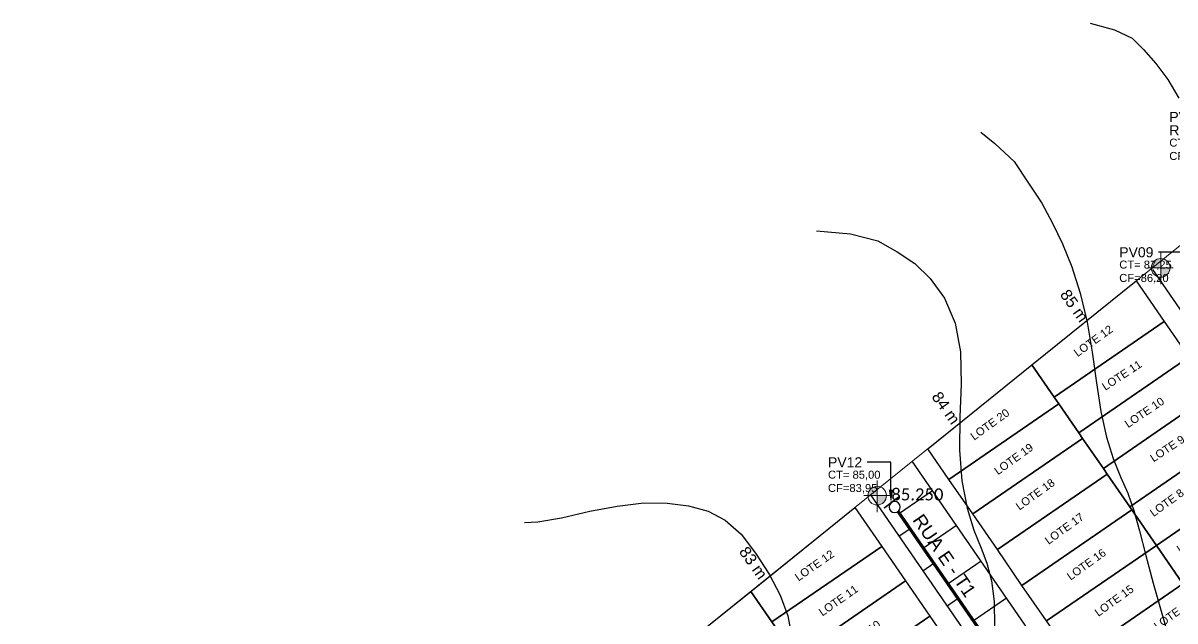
# Model space of a CAD drawing. Header units: metres. Extents: x 544427 to 544924, y 6774966 to 6775444.
# Drawn here: x 544452.1 to 544624.8, y 6775264.9 to 6775354.6 of the extents above; entities that cross this region are included whole.
import ezdxf
from ezdxf import colors
from ezdxf.entities.mleader import LeaderData, LeaderLine
from ezdxf.enums import TextEntityAlignment as Align
from ezdxf.math import Vec2, Vec3

# ---------------------------------------------------------------- set-up
doc = ezdxf.new("R2010")
doc.units = ezdxf.units.M
for name, color, linetype in [('AREA LOTE', 11, 'Continuous'), ('COTA CURVA', 1, 'Continuous'), ('COTA LOTE', 23, 'Continuous'), ('CURVAS INTERMEDIÁRIAS', 8, 'Continuous'), ('CURVAS MENORES', 8, 'Continuous'), ('DIV CALÇADAS', 8, 'Continuous'), ('LOTE', 8, 'Continuous'), ('PDF7_Texto', 1, 'Continuous'), ('PV CLOACAL', 12, 'Continuous'), ('REDE CLOACAL', 12, 'Continuous'), ('TERRENO', 6, 'Continuous'), ('TEXTO CLOACAL', 4, 'Continuous'), ('TEXTOS @ 1', 1, 'Continuous'), ('ÁREA LOTE', 7, 'Continuous')]:
    doc.layers.add(name, color=color, linetype=linetype)
doc.styles.add('ARIAL', font='arial.ttf', dxfattribs={"height": 2})
doc.styles.add('escala 1_50', font='arial.ttf', dxfattribs={"height": 1.5})
doc.styles.add('PDF Calibri', font='calibri.ttf')
doc.styles.get("Standard").update_dxf_attribs({"font": 'arial.ttf'})

# ---------------------------------------------------------------- blocks, each defined once
blk = doc.blocks.new('Quadra C')
at = {"layer": 'LOTE', "flags": 128}
for points in [[(544576.86, 6775281.94), (544580.88, 6775276.11), (544564.41, 6775264.76), (544561.24, 6775269.36)], [(544580.88, 6775276.11), (544584.45, 6775270.92), (544567.98, 6775259.57), (544566.73, 6775261.39), (544564.41, 6775264.76)], [(544561.24, 6775269.36), (544564.41, 6775264.76), (544566.73, 6775261.39), (544550.26, 6775250.04), (544545.62, 6775256.77)], [(544584.45, 6775270.92), (544588.08, 6775265.65), (544571.61, 6775254.3), (544570.7, 6775255.62), (544567.98, 6775259.57)], [(544588.08, 6775265.65), (544591.71, 6775260.38), (544575.24, 6775249.03), (544574.67, 6775249.86), (544571.61, 6775254.3)], [(544566.73, 6775261.39), (544567.98, 6775259.57), (544570.7, 6775255.62), (544554.23, 6775244.28), (544550.26, 6775250.04)], [(544591.71, 6775260.38), (544595.4, 6775255.03), (544578.93, 6775243.68), (544578.64, 6775244.09), (544575.24, 6775249.03)], [(544570.7, 6775255.62), (544571.61, 6775254.3), (544574.67, 6775249.86), (544558.2, 6775238.51), (544554.23, 6775244.28)], [(544595.4, 6775255.03), (544599.08, 6775249.67), (544582.61, 6775238.33), (544578.93, 6775243.68)], [(544574.67, 6775249.86), (544575.24, 6775249.03), (544578.64, 6775244.09), (544562.17, 6775232.75), (544558.2, 6775238.51)], [(544599.08, 6775249.67), (544603.06, 6775243.91), (544586.58, 6775232.56), (544582.61, 6775238.33)], [(544578.64, 6775244.09), (544578.93, 6775243.68), (544582.61, 6775238.33), (544566.14, 6775226.98), (544562.17, 6775232.75)], [(544603.06, 6775243.91), (544586.58, 6775232.56), (544590.56, 6775226.8), (544598.79, 6775232.47), (544607.03, 6775238.14)], [(544582.61, 6775238.33), (544586.58, 6775232.56), (544570.11, 6775221.22), (544566.14, 6775226.98)], [(544607.03, 6775238.14), (544618.37, 6775221.67), (544610.14, 6775216), (544598.79, 6775232.47)], [(544586.58, 6775232.56), (544590.56, 6775226.8), (544582.32, 6775221.13), (544574.08, 6775215.45), (544570.11, 6775221.22)], [(544598.79, 6775232.47), (544610.14, 6775216), (544601.9, 6775210.33), (544590.56, 6775226.8)], [(544590.56, 6775226.8), (544601.9, 6775210.33), (544593.66, 6775204.65), (544582.32, 6775221.13)], [(544582.32, 6775221.13), (544593.66, 6775204.65), (544585.43, 6775198.98), (544574.08, 6775215.45)]]:
    blk.add_lwpolyline(points, close=True, dxfattribs=at)
at = {"layer": 'LOTE', "style": 'ARIAL'}
for s, rotation, p in [('LOTE 12', 35, (544570.79, 6775273.24)), ('LOTE 11', 35, (544574.37, 6775267.99)), ('LOTE 10', 35, (544577.74, 6775262.69)), ('LOTE 19', 35, (544555.51, 6775260.24)), ('LOTE 9', 35, (544581.67, 6775257.51)), ('LOTE 18', 35, (544559.7, 6775254.04)), ('LOTE 8', 35, (544585.32, 6775252.03)), ('LOTE 17', 35, (544563.49, 6775248.26)), ('LOTE 7', 35, (544584.76, 6775243.25)), ('LOTE 16', 35, (544567.59, 6775242.32)), ('LOTE 6', 35, (544592.83, 6775241.12)), ('LOTE 15', 35, (544576.87, 6775239.18)), ('LOTE 5', 35, (544596.57, 6775235.52)), ('LOTE 14', 35, (544580.84, 6775233.41)), ('LOTE 13', 35, (544584.81, 6775227.65)), ('LOTE 1', 304.0773, (544608.58, 6775227.07)), ('LOTE 2', 304.0773, (544600.35, 6775221.4)), ('LOTE 3', 304.0773, (544592.11, 6775215.73)), ('LOTE 4', 304.0773, (544583.87, 6775210.05))]:
    blk.add_text(s, height=1.2, rotation=rotation, dxfattribs=at).set_placement(p, align=Align.MIDDLE_CENTER)
blk = doc.blocks.new('FEATURE')
blk = doc.blocks.new('Quadra B')
at = {"layer": 'LOTE', "flags": 128}
for points in [[(544619.02, 6775315.93), (544623.21, 6775309.84), (544606.74, 6775298.49), (544603.4, 6775303.34)], [(544623.21, 6775309.84), (544626.9, 6775304.48), (544610.43, 6775293.14), (544607.42, 6775297.5), (544606.74, 6775298.49)], [(544626.9, 6775304.48), (544630.59, 6775299.13), (544614.12, 6775287.78), (544611, 6775292.31), (544610.43, 6775293.14)], [(544603.4, 6775303.34), (544606.74, 6775298.49), (544607.42, 6775297.5), (544590.95, 6775286.16), (544587.79, 6775290.75)], [(544630.59, 6775299.13), (544634.56, 6775293.37), (544618.09, 6775282.02), (544614.69, 6775286.96), (544614.12, 6775287.78)], [(544607.42, 6775297.5), (544610.43, 6775293.14), (544611, 6775292.31), (544594.53, 6775280.97), (544590.95, 6775286.16)], [(544611, 6775292.31), (544614.12, 6775287.78), (544614.69, 6775286.96), (544598.21, 6775275.62), (544594.53, 6775280.97)], [(544634.56, 6775293.37), (544638.53, 6775287.6), (544622.06, 6775276.26), (544618.37, 6775281.61), (544618.09, 6775282.02)], [(544614.69, 6775286.96), (544618.09, 6775282.02), (544618.37, 6775281.61), (544601.9, 6775270.26), (544598.21, 6775275.62)], [(544638.53, 6775287.6), (544642.5, 6775281.84), (544626.03, 6775270.49), (544622.06, 6775276.26)], [(544618.37, 6775281.61), (544622.06, 6775276.26), (544605.59, 6775264.91), (544601.9, 6775270.26)], [(544642.5, 6775281.84), (544646.47, 6775276.07), (544630, 6775264.73), (544626.03, 6775270.49)], [(544622.06, 6775276.26), (544626.03, 6775270.49), (544609.56, 6775259.15), (544605.59, 6775264.91)], [(544646.47, 6775276.07), (544650.44, 6775270.31), (544642.21, 6775264.63), (544633.97, 6775258.96), (544630, 6775264.73)], [(544626.03, 6775270.49), (544630, 6775264.73), (544613.53, 6775253.38), (544609.56, 6775259.15)], [(544650.44, 6775270.31), (544662.84, 6775252.3), (544654.61, 6775246.63), (544642.21, 6775264.63)], [(544630, 6775264.73), (544633.97, 6775258.96), (544625.74, 6775253.29), (544617.5, 6775247.62), (544613.53, 6775253.38)], [(544642.21, 6775264.63), (544654.61, 6775246.63), (544646.37, 6775240.96), (544633.97, 6775258.96)], [(544633.97, 6775258.96), (544646.37, 6775240.96), (544638.14, 6775235.29), (544625.74, 6775253.29)], [(544625.74, 6775253.29), (544638.14, 6775235.29), (544629.9, 6775229.61), (544617.5, 6775247.62)]]:
    blk.add_lwpolyline(points, close=True, dxfattribs=at)
at = {"layer": 'LOTE', "style": 'ARIAL'}
for s, rotation, p in [('LOTE 12', 35.8557, (544612.6, 6775306.93)), ('LOTE 11', 33.2988, (544616.87, 6775301.77)), ('LOTE 10', 33.9691, (544620.26, 6775296.2)), ('LOTE 20', 35.8557, (544597.09, 6775294.4)), ('LOTE 9', 33.3087, (544623.7, 6775290.78)), ('LOTE 19', 35.8557, (544600.66, 6775289.21)), ('LOTE 18', 35.8557, (544603.89, 6775283.91)), ('LOTE 8', 35.8557, (544623.62, 6775282.66)), ('LOTE 17', 35.8557, (544608.25, 6775278.77)), ('LOTE 7', 34.2321, (544627.67, 6775277.19)), ('LOTE 16', 35.8557, (544611.56, 6775273.4)), ('LOTE 6', 35.8557, (544632.77, 6775271.04)), ('LOTE 15', 35.8557, (544615.72, 6775267.96)), ('LOTE 5', 35.8557, (544639.93, 6775267.75)), ('LOTE 14', 35.8557, (544624.61, 6775265.96)), ('LOTE 13', 35.8557, (544628.5, 6775259.86)), ('LOTE 2', 304.1534, (544641.84, 6775258.66)), ('LOTE 1', 304.1534, (544653.46, 6775259.16)), ('LOTE 3', 304.1534, (544636.74, 6775248.46)), ('LOTE 4', 304.1534, (544628.3, 6775242.48))]:
    blk.add_text(s, height=1.2, rotation=rotation, dxfattribs=at).set_placement(p, align=Align.MIDDLE_CENTER)
blk = doc.blocks.new('ELEV')
at = {"layer": 'TEXTOS @ 1', "linetype": 'Continuous', "lineweight": 5}
h = blk.add_hatch(color=8, dxfattribs=at)
h.dxf.hatch_style = 1
h.paths.add_polyline_path([(2324.61, 356.93), (2323.68, 356.93), (2323.68, 355.99, 0.414214)])
h.paths.add_polyline_path([(2323.68, 357.86, 0.414214), (2322.74, 356.93), (2323.68, 356.93), (2323.68, 357.02)])
for points in [[(2323.68, 358.44), (2323.68, 357.02), (2323.68, 355.29)], [(2323.68, 356.93), (2322.36, 356.93), (2324.94, 356.93)]]:
    blk.add_lwpolyline(points, dxfattribs=at)
blk.add_circle((2323.68, 356.93), 0.934, dxfattribs=at)
blk = doc.blocks.new('PV CAB')
at = {"layer": 'PV CLOACAL', "color": 2}
blk.add_circle((546122.98, 6697476.25), 1.33, dxfattribs=at)
at = {"layer": 'TEXTO CLOACAL', "color": 12, "const_width": 0.385, "flags": 128}
blk.add_lwpolyline([(546120.8, 6697474.94), (546125.13, 6697474.91)], dxfattribs=at)

msp = doc.modelspace()

# ---------------------------------------------------------------- linework, layer by layer
at = {"layer": 'CURVAS INTERMEDIÁRIAS'}
msp.add_polyline3d([(544595.74, 6775338.26, 85), (544597.85, 6775336.56, 85), (544600.75, 6775333.82, 85), (544602.87, 6775330.61, 85), (544604.87, 6775327.59, 85), (544606.49, 6775324.59, 85), (544607.99, 6775321.49, 85), (544609.36, 6775318.03, 85), (544610.64, 6775314.09, 85), (544611.7, 6775309.75, 85), (544612.45, 6775305.22, 85), (544613.09, 6775300.63, 85), (544613.72, 6775296.35, 85), (544614.57, 6775292.48, 85), (544615.58, 6775289.29, 85), (544616.68, 6775286.56, 85), (544617.76, 6775284.08, 85), (544618.68, 6775281.51, 85), (544619.53, 6775278.44, 85), (544620.45, 6775274.75, 85), (544621.55, 6775270.61, 85), (544622.77, 6775266.4, 85), (544623.99, 6775262.21, 85), (544624.95, 6775258.36, 85)], dxfattribs=at)
at = {"layer": 'CURVAS MENORES'}
for points in [[(544612.11, 6775354.62, 86), (544615.78, 6775353.58, 86), (544618.4, 6775352.34, 86), (544620.11, 6775350.63, 86), (544621.99, 6775348.57, 86), (544623.76, 6775346.13, 86), (544625.4, 6775343.35, 86)], [(544571.1, 6775323.44, 84), (544576.18, 6775323.01, 84), (544580.3, 6775321.95, 84), (544583.19, 6775320.29, 84), (544585.82, 6775318.54, 84), (544588.15, 6775316.31, 84), (544590.27, 6775313.35, 84), (544591.87, 6775309.61, 84), (544592.68, 6775305.28, 84), (544592.78, 6775300.45, 84), (544592.58, 6775295.51, 84), (544592.52, 6775290.55, 84), (544592.87, 6775285.95, 84), (544593.66, 6775281.85, 84), (544594.67, 6775278.55, 84), (544595.76, 6775275.85, 84), (544596.65, 6775273.57, 84), (544597.34, 6775270.93, 84), (544597.75, 6775267.85, 84), (544597.79, 6775264.09, 84)], [(544527.32, 6775279.69, 83), (544529.29, 6775279.77, 83), (544532.86, 6775280.38, 83), (544537.11, 6775281.37, 83), (544541.22, 6775282.16, 83), (544545.18, 6775282.65, 83), (544548.71, 6775282.59, 83), (544551.88, 6775282.18, 83), (544554.86, 6775281.4, 83), (544557.42, 6775280.06, 83), (544559.78, 6775277.95, 83), (544561.97, 6775275.09, 83), (544564.01, 6775271.92, 83), (544565.63, 6775268.77, 83), (544566.79, 6775265.67, 83), (544567.38, 6775262.42, 83)]]:
    msp.add_polyline3d(points, dxfattribs=at)
at = {"layer": 'DIV CALÇADAS', "flags": 128}
for points in [[(544621.49, 6775317.63), (544665.31, 6775254, -0.414214), (544664.54, 6775249.83), (544631.6, 6775227.14, -0.414214), (544627.43, 6775227.91), (544585.45, 6775288.87)], [(544579.2, 6775283.83), (544620.84, 6775223.37, -0.414214), (544620.07, 6775219.2), (544587.13, 6775196.51, -0.414214), (544582.96, 6775197.28), (544543.28, 6775254.88)]]:
    msp.add_lwpolyline(points, format="xyb", dxfattribs=at)
at = {"layer": 'REDE CLOACAL'}
for p, q in [((544588.48, 6775284.46), (544583.54, 6775281.05)), ((544583.45, 6775277.63), (544585.12, 6775278.78)), ((544592.08, 6775279.24), (544587.14, 6775275.84)), ((544587.02, 6775272.44), (544588.69, 6775273.59)), ((544595.77, 6775273.87), (544590.83, 6775270.47)), ((544590.67, 6775267.18), (544592.34, 6775268.33)), ((544599.59, 6775268.33), (544594.65, 6775264.93))]:
    msp.add_line(p, q, dxfattribs=at)
at = {"layer": 'REDE CLOACAL', "const_width": 0.481, "flags": 128}
msp.add_lwpolyline([(544694.93, 6775119.34), (544583.33, 6775281.33)], dxfattribs=at)
msp.add_lwpolyline([(544694.93, 6775119.34), (544583.33, 6775281.33)], dxfattribs=at)
at = {"layer": 'TERRENO', "color": 4, "lineweight": 5}
msp.add_polyline3d([(544452.12, 6775181.41, 0), (544639.77, 6775332.65, 0)], dxfattribs=at)

# ---------------------------------------------------------------- block references
at = {"color": 3, "xscale": -0.6307238147845814, "yscale": 0.6307238147845812, "zscale": 0.6307238147845812, "rotation": 216.9470111957378}
msp.add_blockref('PV CAB', (-2269801.65, 9944231.59), dxfattribs=at)
at = {"layer": 'COTA CURVA', "lineweight": 5}
ref = msp.add_blockref('FEATURE', (544607.52, 6775313.88, 182), dxfattribs=dict(at, xscale=2, yscale=2, zscale=2, rotation=305.4761637853407))
ref.add_attrib('NAME', '85 m', (544607.52, 6775313.88, 182), dxfattribs={"color": 7, "height": 1.712, "rotation": 305.4762})
ref = msp.add_blockref('FEATURE', (544588.27, 6775298.54, 182), dxfattribs=dict(at, xscale=2, yscale=2, zscale=2, rotation=305.4761637853407))
ref.add_attrib('NAME', '84 m', (544588.27, 6775298.54, 182), dxfattribs={"color": 7, "height": 1.712, "rotation": 305.4762})
ref = msp.add_blockref('FEATURE', (544559.39, 6775275.3, 182), dxfattribs=dict(at, xscale=2, yscale=2, zscale=2, rotation=305.4761637853407))
ref.add_attrib('NAME', '83 m', (544559.39, 6775275.3, 182), dxfattribs={"color": 7, "height": 1.712, "rotation": 305.4762})
at = {"layer": 'TEXTOS @ 1', "color": 5, "linetype": 'Continuous', "lineweight": 5, "xscale": 1.5, "yscale": 1.5, "zscale": 1.5}
for p in [(541137.18, 6774782.49), (541094.67, 6774748.32)]:
    msp.add_blockref('ELEV', p, dxfattribs=at)
at = {"layer": 'ÁREA LOTE'}
for name in ['Quadra B', 'Quadra C']:
    msp.add_blockref(name, (0, 0), dxfattribs=at)

# ---------------------------------------------------------------- texts
at = {"layer": 'AREA LOTE', "insert": (544587.06, 6775281.19), "char_height": 2, "attachment_point": 1, "rotation": 304.386, "style": 'ARIAL'}
msp.add_mtext_dynamic_manual_height_columns('RUA E - T1', width=441.0719, gutter_width=10, heights=[0], dxfattribs=at)
at = {"layer": 'COTA LOTE', "char_height": 1.2, "attachment_point": 1, "rotation": 359.867, "style": 'escala 1_50'}
for s, width, insert in [('CT= 86,75\\PCF= 85,70', 9.2218, (544624, 6775337.28)), ('CT= 87,25\\PCF=86,20', 9.3195, (544616.49, 6775318.98)), ('CT= 85,00\\PCF=83,95', 10.1668, (544572.82, 6775287.47))]:
    msp.add_mtext_dynamic_manual_height_columns(s, width=width, gutter_width=17.5, heights=[0], dxfattribs=dict(at, insert=insert))
at = {"layer": 'PDF7_Texto', "linetype": 'Continuous', "lineweight": 5, "insert": (544582.32, 6775282.98), "char_height": 1.796, "attachment_point": 7, "style": 'PDF Calibri'}
msp.add_mtext('85.250', dxfattribs=at)

# ---------------------------------------------------------------- leaders
at = {"layer": 'TEXTO CLOACAL'}
ml = msp.add_multileader_mtext('Standard', dxfattribs=at)
ml.set_content('PV de Ligação\\P \\PRede Corsan', color=256)
ml.set_leader_properties()
ml.build(insert=Vec2(0, 0))
ml.multileader.update_dxf_attribs({"dogleg_length": 1, "arrow_head_size": 2})
ctx = ml.context
ctx.base_point, ctx.char_height, ctx.arrow_head_size, ctx.landing_gap_size, ctx.plane_origin = Vec3(544623, 6775340.52), 1.5, 2, 1, Vec3(544638.53, 6775324.69)
notes = []
notes.append((ctx, [(0, (1, 1, 0), (544641.98, 6775340.52), (-1, 0), 3.59, [(0, [(544641.98, 6775334.43)], 0, [])])]))
ctx.mtext.insert, ctx.mtext.line_spacing_factor, ctx.mtext.line_spacing_style, ctx.mtext.flow_direction = Vec3(544624, 6775341.28), 0.4, 2, 5
ml = msp.add_multileader_mtext('Standard', dxfattribs=at)
ml.set_content('PV09', color=256)
ml.set_leader_properties()
ml.build(insert=Vec2(0, 0))
ml.multileader.update_dxf_attribs({"dogleg_length": 1, "arrow_head_size": 2})
ctx = ml.context
ctx.base_point, ctx.char_height, ctx.arrow_head_size, ctx.landing_gap_size, ctx.plane_origin = Vec3(544615.49, 6775320.22), 1.5, 2, 1, Vec3(544622.5, 6775304.39)
notes.append((ctx, [(0, (1, 1, 0), (544625.95, 6775320.22), (-1, 0), 3.59, [(0, [(544625.95, 6775314.13)], 0, [])])]))
ctx.mtext.insert, ctx.mtext.line_spacing_factor, ctx.mtext.line_spacing_style, ctx.mtext.flow_direction = Vec3(544616.49, 6775320.98), 0.4, 2, 5
ml = msp.add_multileader_mtext('Standard', dxfattribs=at)
ml.set_content('PV12', color=256)
ml.set_leader_properties()
ml.build(insert=Vec2(0, 0))
ml.multileader.update_dxf_attribs({"dogleg_length": 1, "arrow_head_size": 2})
ctx = ml.context
ctx.base_point, ctx.char_height, ctx.arrow_head_size, ctx.landing_gap_size, ctx.plane_origin = Vec3(544571.82, 6775288.72), 1.5, 2, 1, Vec3(544578.82, 6775272.89)
notes.append((ctx, [(0, (1, 1, 0), (544582.26, 6775288.72), (-1, 0), 3.59, [(0, [(544582.26, 6775282.63)], 0, [])])]))
ctx.mtext.insert, ctx.mtext.line_spacing_factor, ctx.mtext.line_spacing_style, ctx.mtext.flow_direction = Vec3(544572.82, 6775289.47), 0.4, 2, 5
for ctx, leaders in notes:
    for number, flags, end, landing, length, lines in leaders:
        leader = LeaderData()
        leader.index, (leader.has_last_leader_line, leader.has_dogleg_vector, leader.attachment_direction) = number, flags
        leader.last_leader_point, leader.dogleg_vector, leader.dogleg_length = Vec3(end), Vec3(landing), length
        for number, points, colour, breaks in lines:
            line = LeaderLine()
            line.index, line.vertices, line.color, line.breaks = number, Vec3.list(points), colors.encode_raw_color(colour), breaks
            leader.lines.append(line)
        ctx.leaders.append(leader)

doc.saveas('drawing.dxf')
